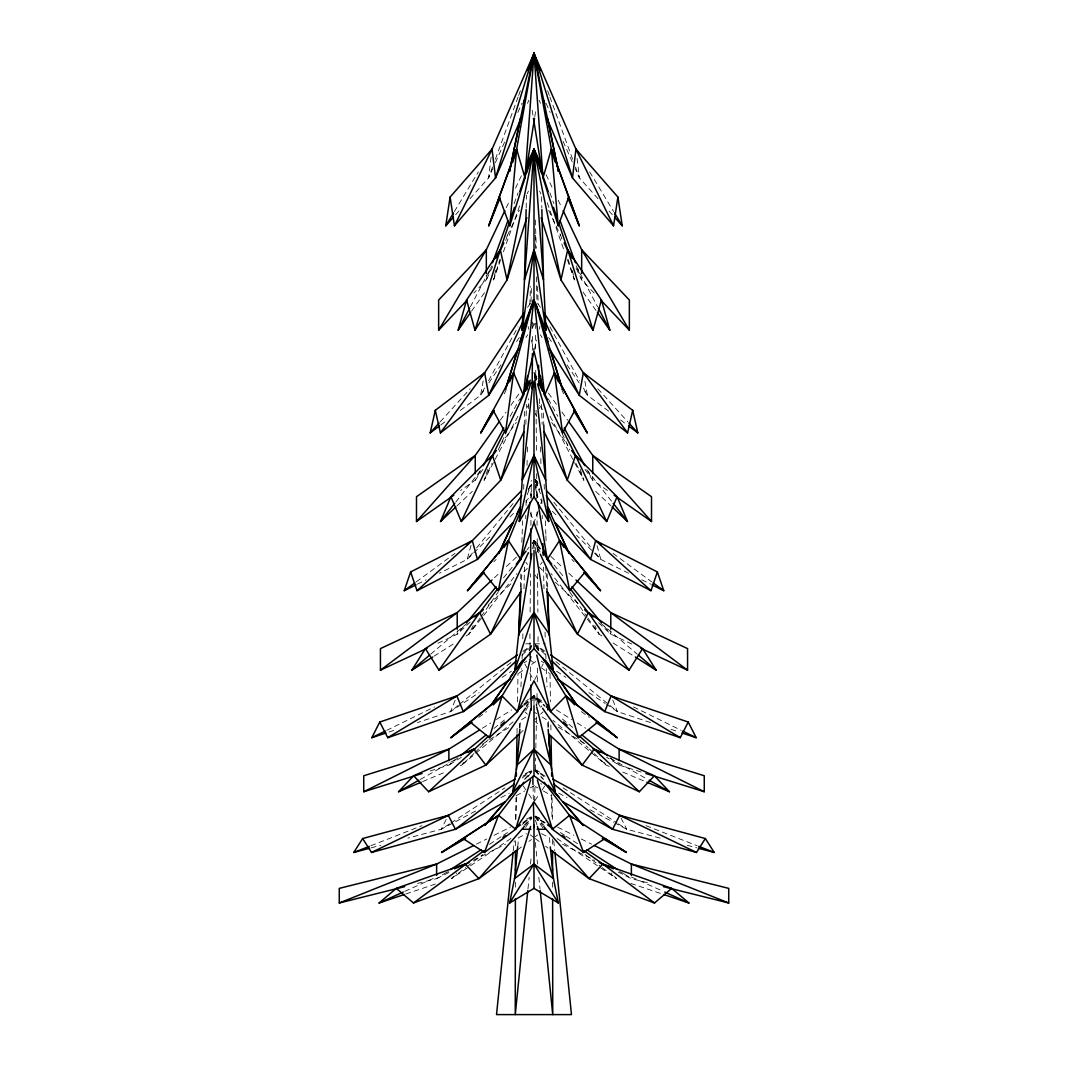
<?xml version="1.0" encoding="UTF-8"?>
<svg xmlns="http://www.w3.org/2000/svg" width="1068" height="1068" viewBox="0 0 1068 1068"><rect width="100%" height="100%" fill="white"/><g stroke="black" fill="none" stroke-linecap="round" stroke-linejoin="round"><path stroke-width="0.75" stroke-dasharray="5 3.75" d="M515.39 887.188L515.403 882.221M515.43 845.816L515.443 839.194M529.928 633.791L529.995 650.412M530.129 612.111L530.476 573.743M530.903 525.376L531.023 512.026M531.143 498.689L531.303 480.346M532.478 350.251L532.612 335.232M532.665 328.57L532.718 323.564M515.617 819.33L515.964 797.796M517.019 733.222L517.152 724.932M517.539 701.756L517.993 673.601M534.627 801.107L534.961 786.208M535.335 769.654L535.602 758.053M535.816 748.121L536.603 713.344M536.75 706.722L537.044 693.479M537.297 681.878L537.631 666.979M538.005 650.412L538.072 633.791M526.164 207.98L526.471 195.217M522.759 638.784L522.933 632.122M523.987 588.748L524.521 567.068M525.71 518.701L525.79 515.363M526.03 505.364L526.19 498.689M527.018 465.328L527.178 458.653M527.338 451.991L527.459 446.985M528.406 408.617L528.647 398.618M531.023 301.884L531.343 288.534M520.37 587.293L520.824 573.997M521.878 542.424L522.105 535.776M522.159 534.107L522.599 520.81M523.654 489.237L523.827 484.245M525.83 424.423L526.497 404.478M529.835 304.767L530.436 286.478M524.201 425.144L524.722 410.606L528.42 405.413M515.844 819.33L516.805 794.485M519.368 728.242L519.622 721.621M520.97 686.844L521.678 668.635M522.065 658.702L522.252 653.736M521.077 588.548L521.878 573.583L529.127 566.788M519.956 727.829L520.557 720.326L525.923 716.975M517.7 846.924L518.621 837.646L526.511 833.707M527.979 888.83L529.154 877.255M530.489 864.012L531.317 855.735M513.254 850.782L514.269 840.85M491.093 157.156L488.583 177.902L469.92 198.781M534.774 116.706L535.816 110.231M530.823 497.568L531.357 494.31M532.652 548.832L534 540.622L538.793 545.121M483.19 380.822L480.56 395.307L459.36 411.127M531.45 490.546L530.169 496.807L526.177 500.785L528.3 506.699M500.665 259.671L493.549 279.896L495.672 270.378M534.374 349.543L536.657 340.011M539.247 329.224L539.927 326.381M532.812 700.782L534 695.962L542.37 701.195M471.041 545.321L467.21 559.405L439.389 573.236M493.549 279.896L499.877 259.431M505.738 240.527L507.687 234.226M517.927 416.213L484.138 480.186L487.782 469.346M503.415 251.888L520.717 202.733M538.152 511.025L534 522.586L529.848 511.025M540.768 503.736L541.823 500.785L537.831 496.807L535.282 484.285M490.305 269.002L486.327 279.896L473.845 293.073M514.135 203.641L518.114 192.747M492.548 167.008L488.583 177.902L492.668 168.771M495.392 159.225L518.1 96.974M518.674 95.426L520.37 90.753M532.839 543.719L534 540.622L540.315 548.325M527.138 494.831L531.504 484.138M455.155 700.221L450.509 711.608L417.454 722.555M527.512 103.329L528.82 100.299M504.35 393.812L506.325 389.299M495.378 162.683L504.91 141.363M517.833 112.46L521.918 103.329M484.138 480.186L491.867 463.552M498.182 449.935L505.912 433.288M532.598 543.652L534 540.622L540.915 549.793M528.393 490.092L531.196 484.058M506.245 207.713L509.81 200.197M515.497 188.195L521.905 174.685M492.642 266.586L486.327 279.896L486.327 275.13M507.353 235.547L519.355 210.236M527.111 193.855L528.406 191.145M528.3 489.585L531.156 483.804M473.191 625.568L468.852 634.205L466.062 635.967M446.197 819.53L441.231 829.262L407.842 838.113M470.414 306.783L491.867 265.825M532.465 543.505L534 540.622L540.608 550.127M534.708 679.608L538.285 672.974M541.796 666.445L543.118 663.989M484.552 388.031L480.56 395.307L485.192 388.405M488.543 380.742L518.047 326.808M480.013 471.482L475.247 480.186L460.548 490.519M510.184 416.32L519.702 398.911M525.79 710.474L528.26 706.122M532.358 698.859L534 695.962L544.32 704.346M454.341 211.597L478.344 171.868M525.923 337.501L527.685 334.778M532.478 327.329L535.535 322.576M527.605 307.397L530.342 303.232M488.89 382.891L500.932 364.936M516.578 341.6L519.328 337.501M534.881 800.68L539.287 794.138M541.93 790.213L544.867 785.834L540.715 783.632M480.173 617.931L468.852 634.205L516.859 573.583M481.121 616.583L498.115 592.166M529.261 650.572L531.156 647.862M526.444 706.802L528.34 704.092M471.549 311.148L484.939 292.125M525.549 827.3L531.183 819.343M500.291 420.191L506.072 412.061M510.878 405.293L519.555 393.091M482.923 469.399L475.247 480.186L475.247 476.889M500.198 445.089L516.325 422.421M540.501 564.505L542.144 562.222M529.181 650.319L531.103 647.702M527.085 549.793L529.061 547.176M463.766 762.472L461.763 765.129L458.759 766.397M527.912 776.93L530.956 772.965M455.796 502.067L481.254 469.666M526.137 705.774L529.087 702.103M472.416 553.05L467.21 559.405L491.507 535.242M476.595 547.964L514.175 502.187M463.525 626.515L457.211 634.205L436.131 644.084M503.495 577.801L514.015 564.985M525.363 825.284L531.837 817.834M525.229 779.026L531.811 771.496M455.649 214.735L458.933 211.05M440.19 421.833L470.2 388.725M493.91 561.808L496.113 559.405M524.361 779.413L531.864 771.31M510.945 838.527L451.377 878.644L456.677 873.023M534.961 499.784L537.831 496.807M523.894 825.471L531.757 817.594M509.943 516.912L515.657 511.238M522.012 655.285L531.597 646.087M473.805 753.594L461.763 765.129L514.99 720.326M475.006 752.446L478.624 748.988M479.826 747.84L488.25 739.764M524.375 705.174L529.181 700.568M530.382 699.42L534 695.962L545.054 705.734M457.024 505.872L472.35 491.36M494.404 577.748L499.21 573.249M506.406 566.494L517.206 556.375M470.294 621.95L457.211 634.205L457.211 630.881M488.116 605.236L512.693 582.193M519.475 733.836L523.106 730.459M534 720.326L536.163 718.31M540.608 714.172L543.025 711.915M524.174 704.64L529.087 700.301M530.315 699.22L534 695.962L544.84 706.335M430.684 654.203L467.143 623.271M458.212 705.347L450.509 711.608L479.091 692.651M459.494 704.306L512.159 661.533M523.721 652.134L531.437 645.886M457.905 757.786L448.867 765.129L426.799 772.017M494.017 728.443L499.17 724.251M500.465 723.21L505.618 719.018M523.68 704.346L528.847 700.154M530.129 699.099L534 695.962L541.863 705.774M522.212 778.025L531.383 770.989M451.377 878.644L465.808 867.59M467.116 866.589L482.856 854.534M522.199 824.389L531.383 817.367M440.79 424.957L447.425 420.018M517.393 850.008L522.506 846.203M528.887 841.45L531.45 839.555M535.242 836.725L537.711 834.882M416.253 581.873L454.968 553.398M478.691 717.402L486.634 711.608M523.2 822.987L531.303 817.26M518.648 673.361L525.496 668.621M531.624 664.389L536.39 661.092M522.986 651.24L531.25 645.659M502.12 677.392L511.452 671.211M524.214 662.747L526.711 661.092M449.535 823.869L441.231 829.262L477.97 809.784M450.923 822.961L504.924 787.877M522.919 776.182L531.237 770.789M417.468 883.436L436.625 878.644L443.58 874.118M489.491 844.281L502 836.151M503.402 835.243L507.567 832.533M522.866 822.587L531.223 817.167M434.089 656.153L454.941 642.989M482.362 728.229L490.733 722.996M496.313 719.512L511.665 709.913M525.63 701.195L528.42 699.447M529.808 698.579L534 695.962L541.556 706.802M461.389 757.305L448.867 765.129L448.867 761.938M482.255 744.262L509.743 727.081M420.258 779.453L457.892 758.173M516.138 795.713L524.655 791.001M530.035 788.024L536.657 784.366M525.282 773.699L531.09 770.562M500.985 797.582L509.316 793.164M476.461 844.12L486.794 838.954M494.164 835.269L510.397 827.153M526.617 819.036L531.05 816.833M436.625 878.644L449.842 872.035M473.338 860.287L505.538 844.187M417.414 584.156L426.199 579.79M386.723 730.365L434.502 706.936M404.745 891.366L436.465 877.028M444.008 873.611L448.533 871.555M422.634 781.589L445.209 772.097M370.823 845.763L421.98 825.697M405.8 893.996L437.239 883.41M389.112 731.954L396.989 729.337M371.264 847.805L380.809 845.282M525.75 643.79L545.361 643.79M618.158 872.035L631.375 878.644L650.532 883.436M660.158 838.113L626.769 829.262L615.021 823.028M687.191 845.282L696.736 847.805M641.201 772.017L619.133 765.129L606.611 757.305M650.545 722.555L617.491 711.608L606.597 704.386M671.011 729.337L678.888 731.954M630.761 883.41L662.2 893.996M646.02 825.697L697.177 845.763M609.241 766.397L606.237 765.129L553.01 720.326M622.791 772.097L645.366 781.589M619.467 871.555L623.992 873.611M631.535 877.028L663.255 891.366M631.869 644.084L610.789 634.205L597.706 621.95M633.498 706.936L681.277 730.365M628.611 573.236L600.79 559.405L576.493 535.242M641.801 579.79L650.586 584.156M535.482 816.085L541.383 819.036M557.603 827.153L573.836 835.269M581.206 838.954L591.538 844.12M541.489 833.707L549.379 837.646L550.154 845.375M562.462 844.187L594.662 860.287M558.684 793.164L567.015 797.582M590.03 809.784L613.553 822.253M535.455 769.774L542.718 773.699M535.322 786.569L537.965 788.024M543.345 791.001L551.862 795.713M610.108 758.173L647.742 779.453M556.335 709.913L571.687 719.512M577.267 722.996L585.638 728.229M534 711.915L536.697 713.611M542.077 716.975L547.443 720.326L548.044 727.829M558.257 727.081L585.745 744.262M601.938 635.967L599.148 634.205L551.141 573.583M613.059 642.989L633.911 656.153M545.081 776.182L535.388 769.881L545.788 778.025M563.076 787.877L617.077 822.961M618.465 823.869L626.769 829.262L620.388 816.74M535.388 816.259L545.134 822.587M560.433 832.533L564.598 835.243M566 836.151L578.509 844.281M624.42 874.118L631.375 878.644M541.289 661.092L543.786 662.747M556.548 671.211L565.88 677.392M588.909 692.651L605.249 703.492M557.055 838.527L616.623 878.644L611.323 873.023M545.014 651.24L535.375 644.725L544.279 652.134M529.207 659.45L536.376 664.389M541.129 667.674L549.352 673.361M607.452 490.519L592.753 480.186L585.077 469.399M544.8 822.987L535.348 816.312L545.801 824.389M581.366 711.608L589.309 717.402M613.032 553.398L651.747 581.873M530.289 834.882L534 837.646M535.282 838.594L539.113 841.45M545.494 846.203L548.058 848.112M608.64 411.127L587.44 395.307L582.808 388.405M620.575 420.018L627.21 424.957M585.144 854.534L600.884 866.589M602.192 867.59L616.623 878.644M555.841 661.533L608.506 704.306M609.788 705.347L617.491 711.608L611.684 697.377M562.382 719.018L567.535 723.21M568.83 724.251L573.983 728.443M610.095 757.786L619.133 765.129L619.133 761.938M600.857 623.271L637.316 654.203M524.975 711.915L527.392 714.172M535.215 721.447L537.631 723.703M550.794 556.375L561.594 566.494M568.79 573.249L573.596 577.748M538.873 566.788L546.122 573.583L546.829 586.879M555.307 582.193L579.884 605.236M595.65 491.36L610.976 505.872M579.75 739.764L588.174 747.84M589.376 748.988L592.994 752.446M594.195 753.594L606.237 765.129L604.234 762.472M535.202 644.938L545.988 655.285M552.343 511.238L558.057 516.912M535.121 816.473L544.106 825.471M535.161 479.212L537.498 481.575M594.155 293.073L581.673 279.896L575.358 266.586M535.068 770.148L543.639 779.413M571.887 559.405L574.09 561.808M597.8 388.725L627.81 421.833M598.08 198.781L579.417 177.902L575.332 168.771M609.067 211.05L612.351 214.735M535.095 770.242L542.771 779.026M535.081 816.593L542.637 825.284M535.041 479.305L538.179 483.123M553.825 502.187L591.405 547.964M595.584 553.05L600.79 559.405L596.118 542.197M553.985 564.985L564.505 577.801M604.475 626.515L610.789 634.205L610.789 630.881M586.746 469.666L612.204 502.067M535.015 770.308L540.088 776.93M538.819 650.319L534.961 645.099L538.739 650.572M525.856 562.222L527.499 564.505M534.934 574.891L537.738 578.816M536.884 376.844L534 372.772L534.908 381.036M548.445 393.091L557.122 405.293M561.928 412.061L567.709 420.191M539.58 405.413L543.278 410.606L543.799 425.144M551.675 422.421L567.802 445.089M534.934 816.686L544.333 829.956M583.061 292.125L596.451 311.148M534.948 479.385L537.778 483.457M569.885 592.166L586.879 616.583M587.827 617.931L599.148 634.205L594.809 625.568M523.133 785.834L526.07 790.213M528.713 794.138L534 801.988M548.672 337.501L551.422 341.6M567.068 364.936L579.11 382.891M537.658 303.232L540.395 307.397M530.929 320.2L535.522 327.329M540.315 334.778L542.077 337.501M535.722 646.621L537.458 649.437M589.656 171.868L613.659 211.597M534 705.534L534 695.962L542.21 710.474M549.953 326.808L579.457 380.742M583.448 388.031L587.44 395.307L584.81 380.822M536.376 377.137L534 372.772L535.949 380.528M548.298 398.911L557.816 416.32M587.987 471.482L592.753 480.186L592.753 476.889M524.882 663.989L526.871 667.674M529.715 672.974L534 680.93M534 548.939L534 540.622L540.141 552.143M550.073 416.213L583.862 480.186L580.218 469.346M576.133 265.825L597.586 306.783M536.964 378.686L534 372.772L536.443 380.675M535.428 480.92L539.7 489.585M535.428 413.61L536.87 416.613M546.095 174.685L552.503 188.195M558.19 200.197L561.755 207.713M539.594 191.145L540.889 193.855M548.645 210.236L560.647 235.547M535.402 481.041L539.607 490.092M536.803 378.833L534 372.772L536.75 380.528M562.088 433.288L569.818 449.935M576.133 463.552L583.862 480.186M535.882 552.116L534 540.622L539.607 552.703M546.082 103.329L550.167 112.46M563.09 141.363L572.622 162.683M561.675 389.299L563.65 393.812M539.18 100.299L540.488 103.329M535.242 481.081L540.862 494.831M534 540.622L538.659 552.97M547.63 90.753L549.326 95.426M549.9 96.974L572.608 159.225M575.452 167.008L579.417 177.902L576.907 157.156M549.886 192.747L553.865 203.641M577.695 269.002L581.673 279.896L581.673 275.13M547.283 202.733L564.585 251.888M567.335 259.671L574.451 279.896L572.328 270.378M560.313 234.226L562.262 240.527M568.123 259.431L574.451 279.896M535.455 820.104L536.924 824.843M534 695.962L536.376 705.614M528.073 326.381L528.753 329.224M531.343 340.011L534 351.132M535.322 486.167L537.177 497.568M532.184 110.231L533.226 116.706M553.731 840.85L554.746 850.782M535.335 842.505L537.511 864.012M538.846 877.255L540.021 888.83M545.761 566.788L545.975 570.873M545.748 653.736L545.935 658.702M546.322 668.635L547.03 686.844M548.378 721.621L548.632 728.242M551.195 794.485L552.156 819.33M535.335 220.008L536.283 248.257M537.564 286.478L538.165 304.767M541.503 404.478L542.17 424.423M544.173 484.245L544.346 489.237M545.401 520.81L545.841 534.107M545.895 535.776L546.122 542.424M547.176 573.997L547.63 587.293M541.569 196.819L541.836 207.98M535.348 235.16L535.669 248.51M536.363 276.866L536.977 301.884M539.353 398.618L539.594 408.617M540.541 446.985L540.662 451.991M540.822 458.653L540.982 465.328M541.81 498.689L541.97 505.364M542.21 515.363L542.29 518.701M543.479 567.068L544.012 588.748M545.067 632.122L545.241 638.784M530.369 666.979L530.703 681.878M533.039 786.208L533.373 801.107M550.007 673.601L550.461 701.756M550.848 724.932L550.981 733.222M552.036 797.796L552.383 819.33M535.282 323.564L535.335 328.57M535.388 335.232L535.522 350.251M535.709 370.262L535.789 380.275M536.069 410.286L536.456 453.66M536.63 473.671L536.857 498.689M536.977 512.026L537.097 525.376M537.217 538.713L537.337 552.063M537.524 573.743L537.871 612.111M552.556 839.194L552.57 845.816M552.597 882.221L552.61 887.188"/><path stroke-width="1.5" d="M515.377 898.762L515.257 1014.6L527.806 890.485M515.417 870.634L515.43 850.782M530.609 558.738L530.876 528.713M532.131 388.605L532.451 353.588M532.865 306.876L532.919 300.215M516.325 776.276L516.378 772.965M516.431 769.654L516.992 734.877M526.137 209.582L524.468 279.896L522.078 330.186L534 300.015L534 149.173L541.116 164.178M518.768 635.487L520.209 592.273M526.991 389.526L527.432 376.23M524.201 425.144L522.252 480.186L519.315 521.504L534 496.713L534 381.036M521.077 588.548L518.648 634.205L514.803 670.197L534 648.61L534 550.447M543.078 174.071L534 149.173L524.468 279.896L534 249.725L543.532 279.896L545.922 330.186L534 300.015M519.836 729.324L516.979 765.129L512.72 791.735L534 775.769L534 705.935M509.743 225.789L525.015 177.902L516.632 149.173L499.25 197.059L509.743 225.789L516.632 149.173L534 53.4L575.946 149.173L613.553 225.789L617.891 197.059L575.946 149.173L572.475 177.902L613.553 225.789M533.279 61.383L534 53.4L537.404 62.732M517.7 846.924L514.522 878.644L509.663 902.994L534 888.376L534 825.097M513.081 852.424L496.527 1014.6L571.473 1014.6L554.919 852.424M533.279 304.287L523.427 395.307L505.458 432.874L493.122 410.339L480.787 432.874L494.351 410.619M532.919 382.691L522.252 480.186L534 455.409L545.748 480.186L548.685 521.504L534 496.713M505.458 432.874L513.561 372.772L532.692 302.458M522.078 330.186L534 249.725L545.922 330.186M453.446 217.191L445.756 225.789L450.109 197.059L492.054 149.173L534 53.4L572.475 177.902L546.362 117.013M534.521 118.334L525.015 177.902L534 53.4L535.402 59.781M530.035 502.441L520.784 559.405L498.315 590.697L482.896 571.927L508.448 540.622L520.917 510.09M531.851 553.758L518.648 634.205L534 612.618L549.352 634.205L553.197 670.197L534 648.61M532.398 158.705L534 149.173L548.218 191.599M586.679 376.457L583.355 372.772L579.256 395.307L627.583 432.874L632.697 410.339L583.355 372.772L544.053 312.964M498.315 590.697L508.448 540.622L520.784 559.405L534 522.586L547.216 559.405L569.685 590.697L585.104 571.927L559.552 540.622L547.083 510.09M509.543 171.467L520.343 118.334M523.32 103.743L523.974 100.499M509.569 171.441L534 53.4L558.431 171.441M541.316 172.802L534 149.173L507.033 279.896L475.006 330.186L466.582 300.015L500.291 249.725L509.249 223.025M532.598 59.781L534 53.4L551.368 149.173L558.257 225.789L568.75 197.059L551.368 149.173L542.985 177.902L558.257 225.789M519.315 521.504L534 455.409L548.685 521.504M572.301 258.509L567.709 249.725L560.967 279.896L592.994 330.186L601.418 300.015L567.709 249.725L558.751 223.025M439.469 425.945L430.19 432.874L435.303 410.339L484.645 372.772L523.947 312.964M532.491 155.528L534 149.173L535.509 155.528M530.849 656.713L517.486 711.608L489.398 737.694L470.12 722.035L450.843 737.694L472.056 722.235M530.836 708.832L516.979 765.129L534 749.162L551.021 765.129L555.28 791.735L534 775.769M601.03 544.56L595.69 540.622L590.577 559.405L650.986 590.697L657.367 571.927L595.69 540.622L546.803 491.026M470.587 312.51L458.159 330.186L466.582 300.015M512.894 161.935L516.632 149.173L488.757 225.789L500.064 197.981M489.398 737.694L502.067 695.962L525.363 657.888M505.618 389.006L517.166 351.132M520.076 341.6L522.986 332.055M530.622 780.094L515.644 829.262L484.445 852.451L463.018 838.54L441.605 852.451L465.755 838.367M530.596 826.432L514.522 878.644L534 864.039L553.478 878.644L558.337 902.994L534 888.376M526.684 172.802L534 149.173L560.967 279.896L541.182 217.752M506.139 387.444L531.557 305.541M531.063 382.251L500.759 480.186L461.296 521.504L450.91 496.713L492.455 455.409L505.071 430.324M475.006 330.186L500.291 249.725L507.033 279.896L526.818 217.752M514.803 670.197L534 612.618L553.197 670.197M510.824 218.313L514.509 207.312M519.782 191.599L534 149.173L535.602 158.705M578.602 459.293L575.545 455.409L567.241 480.186L606.704 521.504L617.09 496.713L575.545 455.409L562.929 430.324M415.959 584.877L404.238 590.697L410.633 571.927L472.31 540.622L521.197 491.026M492.575 262.781L507.887 220.756M524.922 174.071L534 149.173L543.532 279.896L541.863 209.582M527.752 70.515L529.461 65.856M530.596 62.732L534 53.4L534.721 61.383M488.757 225.789L499.25 197.059M484.445 852.451L498.516 815.351L523.854 782.23M615.582 698.152L611.11 695.962L604.715 711.608L680.236 737.694L688.219 722.035L611.11 695.962L550.527 654.978M455.849 506.993L440.523 521.504L450.91 496.713M521.638 117.013L495.525 177.902L454.447 225.789L450.109 197.059M509.61 381.797L513.561 372.772L523.427 395.307L534 351.132L544.573 395.307L562.542 432.874L574.878 410.339L554.439 372.772L535.308 302.458M498.809 553.518L512.947 522.586L477.423 559.405L417.014 590.697L410.633 571.927M516.925 513.922L519.569 508.141M522.853 321.695L488.744 395.307L440.416 432.874L435.303 410.339M525.576 390.928L529.087 383.372M528.393 552.703L490.559 634.205L438.988 670.197L425.411 648.61L479.706 612.618L497.474 589.055M498.916 553.384L520.663 506.659M461.296 521.504L492.455 455.409L500.759 480.186L523.974 431.592M504.83 210.703L486.327 249.725L438.654 330.186L438.654 300.015L486.327 249.725L486.327 273.555M526.884 164.178L534 149.173M499.65 251.808L503.856 242.93M454.447 225.789L492.054 149.173L495.525 177.902L534 53.4L542.985 177.902L533.479 118.334M512.72 791.735L534 749.162L555.28 791.735M520.65 399.339L530.289 380.155M593.327 616.877L588.294 612.618L577.441 634.205L629.012 670.197L642.589 648.61L588.294 612.618L570.526 589.055M385.962 732.995L371.798 737.694L379.781 722.035L456.89 695.962L517.473 654.978M698.325 848.232L714.225 852.451L705.347 838.54L619.68 815.351L612.578 829.262L563.236 801.988L583.435 825.551L548.258 785.314M458.159 330.186L469.64 308.238M495.699 258.509L500.291 249.725M480.787 432.874L513.561 372.772M483.19 465.675L503.829 427.934M523.68 391.649L528.446 382.945M445.756 225.789L453.473 213.026M490.332 152.003L492.054 149.173M509.663 902.994L534 864.039L558.337 902.994M432.7 657.034L411.834 670.197L425.411 648.61M369.675 848.232L353.775 852.451L362.653 838.54L448.32 815.351L515.123 779.199M553.638 784.059L612.578 829.262L696.483 852.451L705.347 838.54M518.914 348.408L488.744 395.307L484.645 372.772L481.321 376.457M504.043 547.337L508.448 540.622L467.477 590.697L483.991 572.648M491.213 704.933L507.687 680.93M510.424 676.952L514.055 671.652M521.745 495.659L477.423 559.405L472.31 540.622L466.97 544.56M491.373 704.827L522.639 660.064M525.496 708.164L485.847 765.129L428.655 791.735L413.61 775.769L398.564 791.735L421.126 782.23M438.988 670.197L479.706 612.618L490.559 634.205L520.904 591.872M499.33 421.54L475.247 455.409L416.493 521.504L416.493 496.713L475.247 455.409L475.247 473.578M525.336 384.974L528.219 380.902M491.56 457.238L496.366 450.496M440.416 432.874L484.645 372.772M516.231 564.184L526.097 551.101M646.874 782.23L669.436 791.735L654.39 775.769L594.195 749.162L582.153 765.129L548.525 733.836M440.523 521.504L454.781 503.362M489.398 459.293L492.455 455.409M467.477 590.697L482.896 571.927M466.676 622.671L496.139 586.773M508.809 797.289L512.854 792.576M524.281 826.525L478.918 878.644L413.503 902.994L396.295 888.376L379.087 902.994L404.225 894.517M519.742 785.314L484.672 825.497L504.764 801.988L455.422 829.262L371.517 852.451L362.653 838.54M430.19 432.874L439.081 423.061M542.504 708.164L582.153 765.129L639.345 791.735L654.39 775.769M663.775 894.517L688.913 902.994L671.705 888.376L602.846 864.039L589.082 878.644L550.607 850.008M438.654 330.186L467.036 300.255M493.242 704.893L502.067 695.962L517.486 711.608L534 680.93L550.514 711.608L578.602 737.694L597.88 722.035L617.157 737.694L595.944 722.235M516.018 661.039L463.285 711.608L387.764 737.694L379.781 722.035M428.655 791.735L488.543 736.132M492.014 579.991L457.211 612.618L380.435 670.197L380.435 648.61L457.211 612.618L457.211 629.226M479.799 613.045L483.363 609.694M519.475 733.836L485.847 765.129L473.805 749.162L413.61 775.769M417.014 590.697L472.31 540.622M500.825 725.279L504.51 722.021M518.033 710.073L522.946 705.734M411.834 670.197L429.429 655.271M474.673 616.877L479.706 612.618M543.719 826.525L589.082 878.644L654.497 902.994L671.705 888.376M470.12 722.035L502.067 695.962L450.843 737.694M460.482 755.69L486.274 734.731M494.844 818.328L498.516 815.351L515.644 829.262L534 801.988L552.356 829.262L583.555 852.451L604.982 838.54L626.395 852.451L602.245 838.367M626.395 852.451L569.484 815.351L552.356 829.262L537.378 780.094M514.362 784.059L455.422 829.262L448.32 815.351L442.125 817.781M413.503 902.994L484.044 850.675M517.393 850.008L478.918 878.644L465.154 864.039L396.295 888.376M404.238 590.697L414.918 582.848M502.948 837.312L505.645 835.403M515.096 828.715L520.503 824.896M416.493 521.504L453.873 495.218M510.437 679.034L463.285 711.608L456.89 695.962L452.418 698.152M463.018 838.54L498.516 815.351L441.605 852.451M450.536 869.606L481.147 849.714M479.572 729.978L448.867 749.162L363.734 791.735L363.734 775.769L448.867 749.162L448.867 760.336M472.51 750.35L475.3 748.615M387.764 737.694L456.89 695.962M398.564 791.735L418.816 780.267M468.011 752.433L473.805 749.162M473.511 845.602L436.625 864.039L339.264 902.994L339.264 888.376L436.625 864.039L436.625 875.4M463.058 865.427L468.932 862.49M371.798 737.694L385.241 731.099M371.517 852.451L448.32 815.351M380.435 670.197L427.107 648.316M379.087 902.994L403.237 892.06M454.581 868.818L465.154 864.039M353.775 852.451L369.274 846.363M363.734 791.735L422.074 773.499M339.264 902.994L404.705 886.627M523.186 829.262L530.903 829.262M537.097 829.262L544.813 829.262M663.295 886.627L728.736 902.994L728.736 888.376L631.375 864.039L594.489 845.602M645.926 773.499L704.266 791.735L704.266 775.769L619.133 749.162L588.428 729.978M682.038 732.995L696.202 737.694L688.219 722.035M552.877 779.199L619.68 815.351L625.875 817.781M698.726 846.363L714.225 852.451M728.736 902.994L631.375 864.039L631.375 875.4M583.956 850.675L602.846 864.039L613.419 868.818M664.763 892.06L688.913 902.994M640.893 648.316L687.565 670.197L687.565 648.61L610.789 612.618L575.986 579.991M619.68 815.351L696.483 852.451M682.759 731.099L696.202 737.694M652.041 584.877L663.762 590.697L657.367 571.927M704.266 791.735L619.133 749.162L619.133 760.336M599.068 862.49L604.942 865.427M579.457 736.132L594.195 749.162L599.989 752.433M649.184 780.267L669.436 791.735M611.11 695.962L680.236 737.694M592.7 748.615L595.49 750.35M635.3 657.034L656.166 670.197L642.589 648.61M586.853 849.714L617.464 869.606M557.563 679.034L604.715 711.608L551.982 661.039M614.127 495.218L651.507 521.504L651.507 496.713L592.753 455.409L568.67 421.54M547.497 824.896L552.904 828.715M562.355 835.403L565.052 837.312M653.082 582.848L663.762 590.697M628.531 425.945L637.81 432.874L632.697 410.339M687.565 670.197L610.789 612.618L610.789 629.226M602.846 864.039L654.497 902.994M544.146 782.23L569.484 815.351L573.156 818.328M617.157 737.694L565.933 695.962L542.637 657.888M581.726 734.731L607.518 755.69M597.88 722.035L565.933 695.962L550.514 711.608L536.75 655.098M638.571 655.271L656.166 670.197M546.282 706.816L549.967 710.073M563.49 722.021L567.175 725.279M595.69 540.622L650.986 590.697M584.637 609.694L588.201 613.045M594.195 749.162L639.345 791.735M612.151 506.993L627.477 521.504L617.09 496.713M574.758 704.893L565.933 695.962L578.602 737.694M600.964 300.255L629.346 330.186L629.346 300.015L581.673 249.725L563.17 210.703M584.009 572.648L600.523 590.697L559.552 540.622L547.216 559.405L537.965 502.441M628.918 423.061L637.81 432.874M614.554 217.191L622.244 225.789L617.891 197.059M651.507 521.504L592.753 455.409L592.753 473.578M555.146 792.576L559.191 797.289M585.104 571.927L600.523 590.697M544.52 553.451L546.616 556.014M571.861 586.773L601.324 622.671M613.219 503.362L627.477 521.504M542.891 552.41L551.769 564.184M583.355 372.772L627.583 432.874M547.096 591.872L577.441 634.205L540.301 554.212M539.781 380.902L542.664 384.974M571.634 450.496L576.44 457.238M588.294 612.618L629.012 670.197M597.413 312.51L609.841 330.186L601.418 300.015M545.361 660.064L576.627 704.827M546.255 495.659L590.577 559.405L555.053 522.586L569.191 553.518M553.945 671.652L557.576 676.952M560.313 680.93L576.787 704.933M563.957 547.337L559.552 540.622L569.685 590.697M549.086 348.408L579.256 395.307L545.147 321.695M573.649 410.619L587.213 432.874L554.439 372.772L544.573 395.307L534.534 302.631M575.946 149.173L577.668 152.003M614.527 213.026L622.244 225.789M629.346 330.186L581.673 249.725L581.673 273.555M574.878 410.339L587.213 432.874M539.554 382.945L544.32 391.649M564.171 427.934L584.81 465.675M598.36 308.238L609.841 330.186M538.446 381.636L547.35 399.339M544.026 431.592L567.241 480.186L537.418 383.839M564.144 242.93L568.35 251.808M575.545 455.409L606.704 521.504M547.337 506.659L569.084 553.384M538.913 383.372L542.424 390.928M548.431 508.141L551.075 513.922M558.39 381.797L554.439 372.772L562.542 432.874M567.936 197.981L579.243 225.789L551.368 149.173L555.106 161.935M569.484 815.351L583.555 852.451M538.539 65.856L540.248 70.515M568.75 197.059L579.243 225.789M560.113 220.756L575.425 262.781M553.491 207.312L557.176 218.313M567.709 249.725L592.994 330.186M536.443 305.541L561.861 387.444M537.404 826.432L553.478 878.644L550.3 846.924M545.014 332.055L547.924 341.6M550.834 351.132L562.382 389.006M536.777 707.216L551.021 765.129L548.164 729.324M544.026 100.499L544.68 103.743M547.657 118.334L558.457 171.467M535.882 552.116L549.352 634.205L546.923 588.548M534.908 381.036L545.748 480.186L543.799 425.144M540.194 890.485L552.743 1014.6L552.623 898.762M547.737 705.067L547.924 710.033M548.885 734.877L549.339 746.465M549.459 749.776L549.846 759.708M540.568 376.23L540.835 384.533M547.791 592.273L549.232 635.487M538.539 365.256L539.02 385.268M542.904 543.719L543.198 555.4M530.035 652.081L530.142 657.047M530.769 685.189L531.33 710.033M532.812 776.276L532.999 784.553M533.413 802.762L533.96 827.607M551.035 736.533L551.569 769.654M551.622 772.965L551.675 776.276M552.57 850.782L552.583 870.634"/></g></svg>
